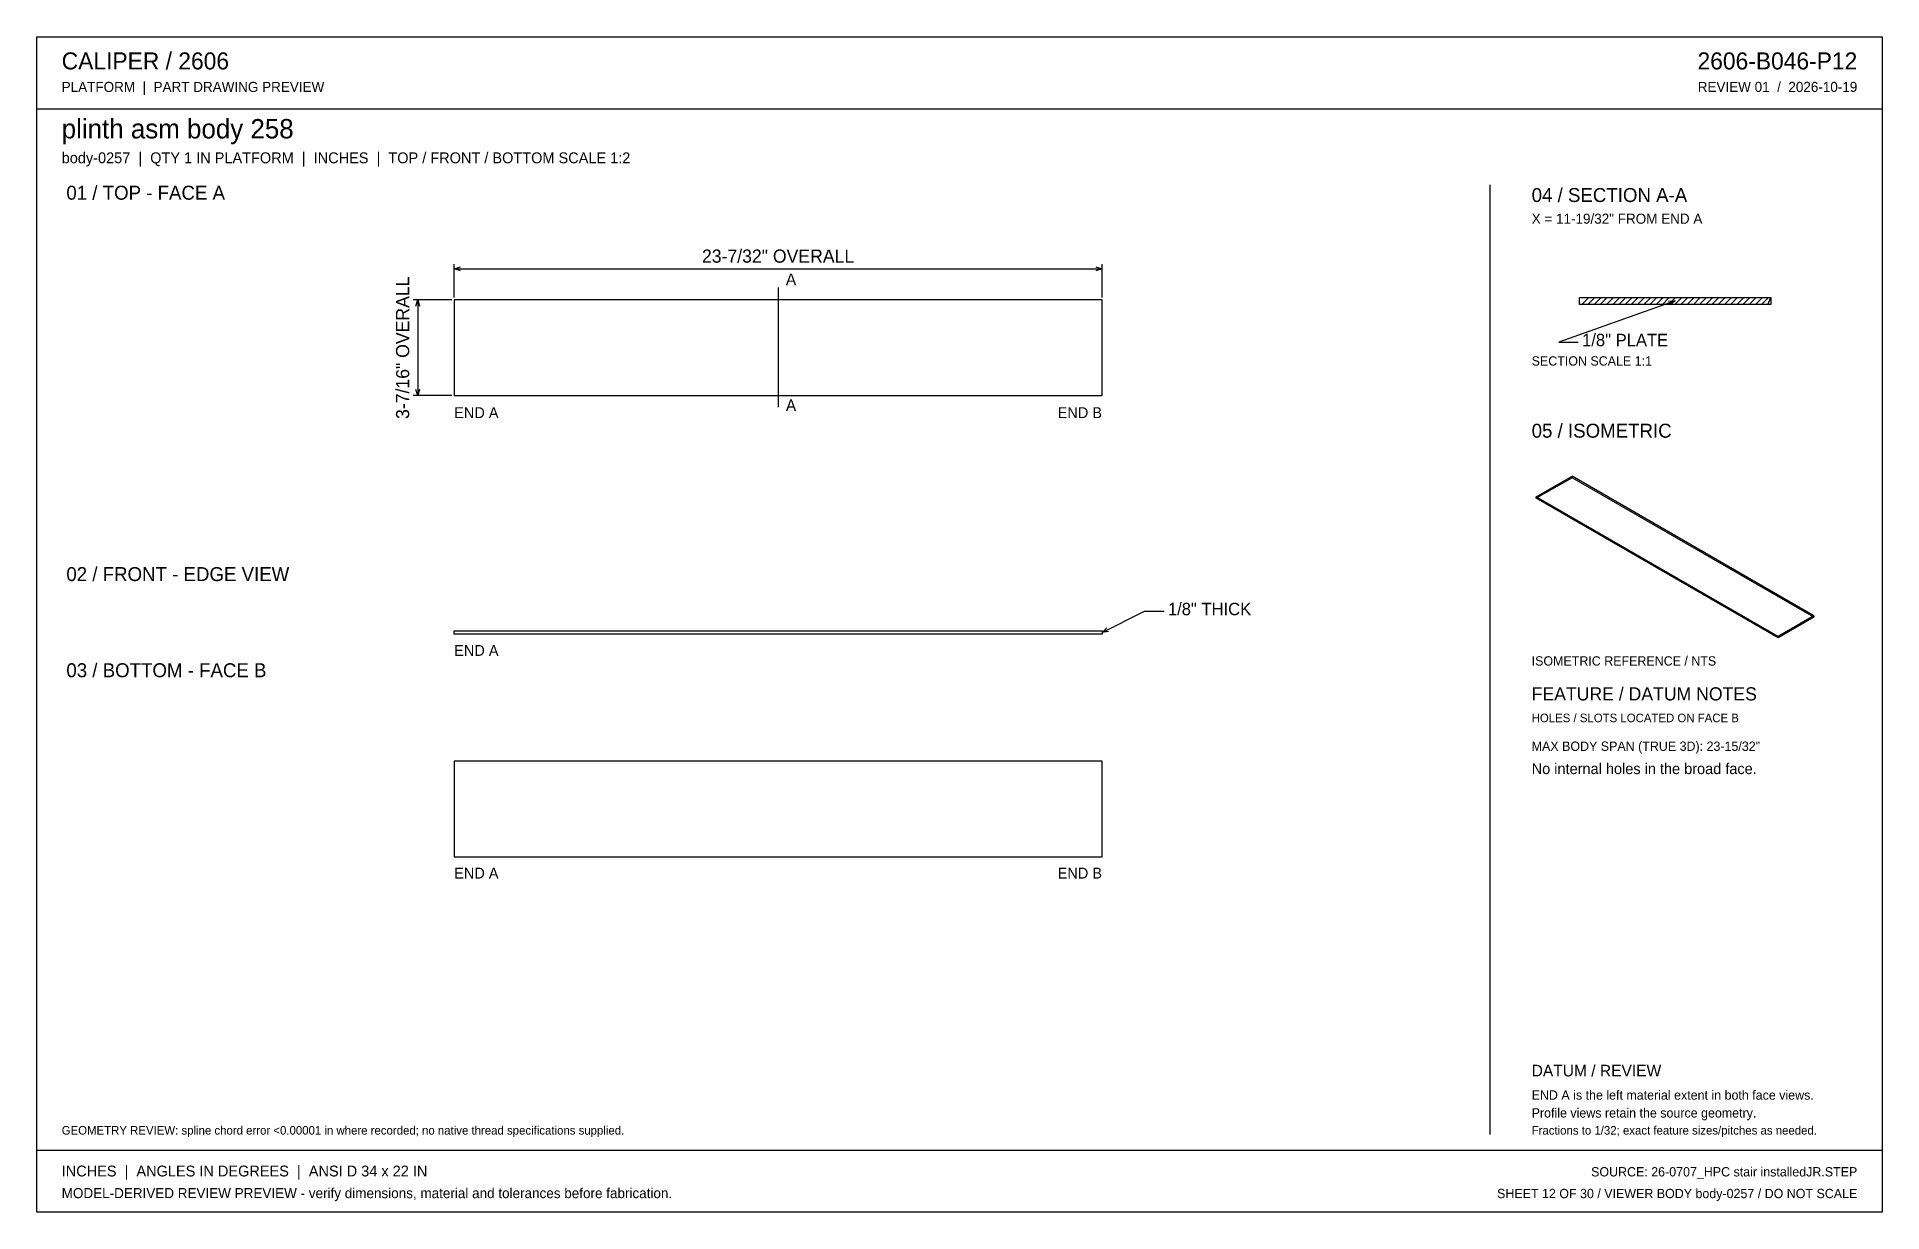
# Model space of a CAD drawing. Header units: inches. Extents: x 0.9 to 67.1, y 0.9 to 43.1.
import ezdxf
from ezdxf.enums import TextEntityAlignment as Align

# ---------------------------------------------------------------- set-up
doc = ezdxf.new("R2010")
doc.units = ezdxf.units.IN
doc.header["$MEASUREMENT"] = 0

msp = doc.modelspace()

# ---------------------------------------------------------------- linework, layer by layer
at = {"layer": 'ANNOTATION'}
for p, q in [((15.894, 33.715), (15.894, 34.909)), ((15.894, 34.742), (16.116, 34.812)), ((15.894, 34.742), (39.106, 34.742)), ((16.116, 34.673), (15.894, 34.742)), ((38.884, 34.812), (39.106, 34.742)), ((39.106, 34.742), (38.884, 34.673)), ((39.106, 33.715), (39.106, 34.909)), ((27.5, 34.076), (27.5, 29.785)), ((15.811, 33.631), (14.422, 33.631)), ((14.519, 33.409), (14.588, 33.631)), ((14.588, 33.631), (14.588, 30.202)), ((14.588, 33.631), (14.658, 33.409)), ((59.639, 33.597), (55.472, 32.111)), ((59.406, 33.588), (59.639, 33.597)), ((59.639, 33.597), (59.453, 33.457)), ((55.472, 32.111), (56.167, 32.111)), ((14.588, 30.202), (14.519, 30.424)), ((14.658, 30.424), (14.588, 30.202)), ((15.811, 30.202), (14.422, 30.202)), ((39.106, 21.715), (40.634, 22.472)), ((39.106, 21.715), (39.274, 21.876)), ((40.634, 22.472), (41.328, 22.472)), ((39.336, 21.752), (39.106, 21.715))]:
    msp.add_line(p, q, dxfattribs=at)
at = {"layer": 'OUTLINE'}
for p, q in [((0.944, 43.056), (67.056, 43.056)), ((0.944, 0.944), (0.944, 43.056)), ((67.056, 43.056), (67.056, 0.944)), ((0.944, 40.472), (67.056, 40.472)), ((53, 37.75), (53, 3.722)), ((56.21, 33.722), (63.068, 33.722)), ((56.21, 33.472), (56.21, 33.722)), ((56.293, 33.472), (56.543, 33.722)), ((56.515, 33.472), (56.765, 33.722)), ((56.737, 33.472), (56.987, 33.722)), ((56.96, 33.472), (57.21, 33.722)), ((57.182, 33.472), (57.432, 33.722)), ((57.404, 33.472), (57.654, 33.722)), ((57.626, 33.472), (57.876, 33.722)), ((57.848, 33.472), (58.098, 33.722)), ((58.071, 33.472), (58.321, 33.722)), ((58.293, 33.472), (58.543, 33.722)), ((58.515, 33.472), (58.765, 33.722)), ((58.737, 33.472), (58.987, 33.722)), ((58.96, 33.472), (59.21, 33.722)), ((59.182, 33.472), (59.432, 33.722)), ((59.404, 33.472), (59.654, 33.722)), ((59.626, 33.472), (59.876, 33.722)), ((59.848, 33.472), (60.098, 33.722)), ((60.071, 33.472), (60.321, 33.722)), ((60.293, 33.472), (60.543, 33.722)), ((60.515, 33.472), (60.765, 33.722)), ((60.737, 33.472), (60.987, 33.722)), ((60.96, 33.472), (61.21, 33.722)), ((61.182, 33.472), (61.432, 33.722)), ((61.404, 33.472), (61.654, 33.722)), ((61.626, 33.472), (61.876, 33.722)), ((61.848, 33.472), (62.098, 33.722)), ((62.071, 33.472), (62.321, 33.722)), ((62.293, 33.472), (62.543, 33.722)), ((62.515, 33.472), (62.765, 33.722)), ((62.737, 33.472), (62.987, 33.722)), ((62.96, 33.472), (63.068, 33.722)), ((63.068, 33.722), (63.068, 33.472)), ((39.106, 33.631), (15.894, 33.631)), ((15.894, 33.631), (15.894, 30.202)), ((39.106, 30.202), (39.106, 33.631)), ((63.068, 33.472), (56.21, 33.472)), ((15.894, 30.202), (39.106, 30.202)), ((54.667, 26.575), (55.947, 27.314)), ((55.947, 27.261), (54.667, 26.521)), ((55.947, 27.314), (55.947, 27.261)), ((64.611, 22.312), (55.947, 27.314)), ((64.611, 22.258), (55.947, 27.261)), ((54.667, 26.521), (54.667, 26.575)), ((63.331, 21.573), (54.667, 26.575)), ((63.331, 21.519), (54.667, 26.521)), ((64.611, 22.312), (63.331, 21.573)), ((64.611, 22.258), (63.331, 21.519)), ((64.611, 22.312), (64.611, 22.258)), ((15.894, 21.778), (39.106, 21.778)), ((15.894, 21.653), (15.894, 21.778)), ((39.106, 21.653), (15.894, 21.653)), ((39.106, 21.778), (39.106, 21.653)), ((63.331, 21.519), (63.331, 21.573)), ((39.106, 17.104), (15.894, 17.104)), ((15.894, 17.104), (15.894, 13.674)), ((39.106, 13.674), (39.106, 17.104)), ((15.894, 13.674), (39.106, 13.674)), ((0.944, 3.167), (67.056, 3.167)), ((67.056, 0.944), (0.944, 0.944))]:
    msp.add_line(p, q, dxfattribs=at)

# ---------------------------------------------------------------- texts
at = {"layer": 'ANNOTATION'}
for s, height, p in [('CALIPER / 2606', 0.61111, (1.833, 41.889)), ('PLATFORM  |  PART DRAWING PREVIEW', 0.36111, (1.833, 41.083)), ('plinth asm body 258', 0.69444, (1.833, 39.417)), ('body-0257  |  QTY 1 IN PLATFORM  |  INCHES  |  TOP / FRONT / BOTTOM SCALE 1:2', 0.38889, (1.833, 38.528)), ('01 / TOP - FACE A', 0.5, (2, 37.222)), ('04 / SECTION A-A', 0.5, (54.5, 37.139)), ('X = 11-19/32" FROM END A', 0.36111, (54.5, 36.361)), ('A', 0.417, (27.778, 34.159)), ('1/8" PLATE', 0.4444, (56.306, 31.972)), ('SECTION SCALE 1:1', 0.33333, (54.5, 31.278)), ('END A', 0.3889, (15.894, 29.396)), ('A', 0.417, (27.778, 29.646)), ('05 / ISOMETRIC', 0.5, (54.5, 28.694)), ('02 / FRONT - EDGE VIEW', 0.5, (2, 23.556)), ('1/8" THICK', 0.4444, (41.467, 22.333)), ('END A', 0.3889, (15.894, 20.875)), ('03 / BOTTOM - FACE B', 0.5, (2, 20.111)), ('ISOMETRIC REFERENCE / NTS', 0.33333, (54.5, 20.528)), ('FEATURE / DATUM NOTES', 0.47222, (54.5, 19.278)), ('HOLES / SLOTS LOCATED ON FACE B', 0.30556, (54.5, 18.5)), ('MAX BODY SPAN (TRUE 3D): 23-15/32"', 0.33333, (54.5, 17.472)), ('No internal holes in the broad face.', 0.38889, (54.5, 16.639)), ('END A', 0.3889, (15.894, 12.896)), ('DATUM / REVIEW', 0.41667, (54.5, 5.806)), ('END A is the left material extent in both face views.', 0.33333, (54.5, 4.972)), ('Profile views retain the source geometry.', 0.33333, (54.5, 4.333)), ('GEOMETRY REVIEW: spline chord error <0.00001 in where recorded; no native thread specifications supplied.', 0.305556, (1.833, 3.722)), ('Fractions to 1/32; exact feature sizes/pitches as needed.', 0.30556, (54.5, 3.722)), ('INCHES  |  ANGLES IN DEGREES  |  ANSI D 34 x 22 IN', 0.38889, (1.833, 2.222)), ('MODEL-DERIVED REVIEW PREVIEW - verify dimensions, material and tolerances before fabrication.', 0.36111, (1.833, 1.444))]:
    msp.add_text(s, height=height, dxfattribs=at).set_placement(p)
for s, height, p in [('2606-B046-P12', 0.61111, (66.167, 41.889)), ('REVIEW 01  /  2026-10-19', 0.36111, (66.167, 41.083)), ('END B', 0.3889, (39.106, 29.396)), ('END B', 0.3889, (39.106, 12.896)), ('SOURCE: 26-0707_HPC stair installedJR.STEP', 0.33333, (66.167, 2.222)), ('SHEET 12 OF 30 / VIEWER BODY body-0257 / DO NOT SCALE', 0.33333, (66.167, 1.444))]:
    msp.add_text(s, height=height, dxfattribs=at).set_placement(p, align=Align.RIGHT)
msp.add_text('23-7/32" OVERALL', height=0.47222, dxfattribs=at).set_placement((27.5, 34.965), align=Align.CENTER)
msp.add_text('3-7/16" OVERALL', height=0.47222, rotation=90, dxfattribs=at).set_placement((14.283, 31.917), align=Align.CENTER)

doc.saveas('drawing.dxf')
